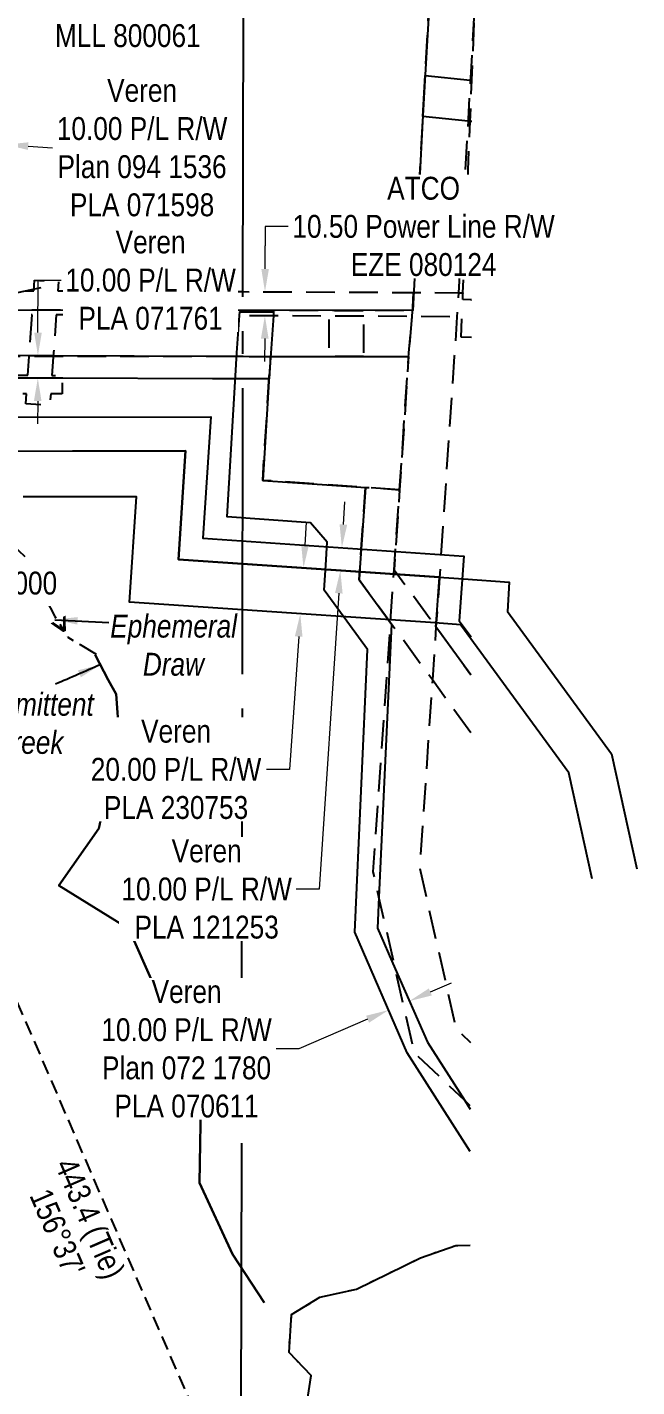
# Model space of a CAD drawing. Extents: x 487965 to 496519, y 6039746 to 6047500.
# Drawn here: x 492532 to 492798, y 6042626 to 6043221 of the extents above; entities that cross this region are included whole.
import ezdxf
from ezdxf.enums import TextEntityAlignment as Align

# ---------------------------------------------------------------- set-up
doc = ezdxf.new("R2010")
doc.units = 0
doc.header["$LTSCALE"] = 5
doc.header["$PDSIZE"] = 0.5
for name, pattern in [('foc-ACCESSROAD', [3.75, 2.5, -1.25]), ('foc-FLOWLINE', [3.75, 2.5, -1.25]), ('foc-QUARTERLINE', [33, 25, -3, 2, -3]), ('foc-TIELINE', [1.875, 1.25, -0.625]), ('foc-TOPO-ephemeral', [6.25, 3.125, -0.625, 0.625, -0.625, 0.625, -0.625]), ('foc-WHEELTRACKS', [2, 0.4, -1.6])]:
    doc.linetypes.add(name, pattern=pattern)
doc.layers.get('Defpoints').update_dxf_attribs({"color": 9})
for name, color, linetype in [('AS-FENCE', 48, 'foc-FENCE'), ('AS-UNDERLAY-H', 141, 'Continuous'), ('C-RW', 13, 'Continuous'), ('F-AR', 190, 'foc-ACCESSROAD'), ('F-EZE', 190, 'foc-FLOWLINE'), ('F-RW', 190, 'Continuous'), ('F-WS', 190, 'foc-ACCESSROAD'), ('L-BD', 7, 'Continuous'), ('L-QSEC', 8, 'foc-QUARTERLINE'), ('L-TIE', 7, 'foc-TIELINE'), ('T-DRAW', 143, 'foc-TOPO-ephemeral'), ('T-WATER', 160, 'Continuous'), ('T-WATER-P3', 160, 'foc-WHEELTRACKS'), ('T-WATER-T', 170, 'Continuous')]:
    doc.layers.add(name, color=color, linetype=linetype)
for name, color, linetype, lineweight in [('C-RW-T', 13, 'Continuous', 9), ('F-EZE-T', 190, 'Continuous', 9), ('F-WS-T', 190, 'Continuous', 9), ('P-CHAINAGE-T', 201, 'Continuous', 18)]:
    doc.layers.add(name, color=color, linetype=linetype, lineweight=lineweight)
doc.styles.add('80CG', font='ARIALN.TTF', dxfattribs={"height": 10})
doc.styles.add('80L', font='ARIALN.TTF', dxfattribs={"height": 10})
doc.styles.add('foc-LtypeFont', font='ARIALN.TTF', dxfattribs={"height": 7.35})
doc.linetypes.add('foc-FENCE', pattern='A,10,-1,["X",foc-LtypeFont,S=0.2,R=0,X=-0.625,Y=-0.75],-1.24', length=12.24)
doc.linetypes.add('foc-TOPO-flowdirection-NOLINE', pattern='A,0,[">",foc-LtypeFont,S=0.3,R=0,X=0,Y=-0.945],-20,[">",foc-LtypeFont,S=0.3,R=0,X=0,Y=-0.945],0', length=20)
doc.dimstyles.new('Compass 5 000', dxfattribs={"dimscale": 5, "dimtxt": 9, "dimasz": 2, "dimexe": 0.2, "dimexo": 0.0625, "dimgap": 0.5, "dimtad": 0, "dimtih": 1, "dimtoh": 1, "dimzin": 0, "dimdsep": 46, "dimtxsty": '80CG', "dimcen": 0.1, "dimse1": 1, "dimse2": 1, "dimclrd": 256, "dimclrt": 256, "dimaunit": 1, "dimadec": 4, "dimazin": 0, "dimtfac": 0.06, "dimtofl": 0, "dimtmove": 0, "dimatfit": 1, "dimfxl": 0.2, "dimtolj": 1, "dimtzin": 0, "dimlwd": -1, "dimarcsym": 0})

# ---------------------------------------------------------------- blocks, each defined once
blk = doc.blocks.new('*D50')
at = {"layer": 'C-RW-T', "transparency": 16777216}
for p, q in [((492669.67, 6043003.3), (492670.34, 6043013.28)), ((492667.66, 6042973.27), (492659.01, 6042843.97)), ((492659.01, 6042843.97), (492649.01, 6042843.97))]:
    blk.add_line(p, q, dxfattribs=at)
for points in [[(492668, 6043003.41), (492671.33, 6043003.19), (492669, 6042993.32)], [(492666, 6042973.38), (492669.32, 6042973.16), (492668.33, 6042983.25)]]:
    blk.add_solid(points, dxfattribs=at)
at = {"layer": 'Defpoints', "color": 0, "transparency": 16777216}
for p in [(492645.73, 6042994.88), (492645.06, 6042984.8), (492668.33, 6042983.25)]:
    blk.add_point(p, dxfattribs=at)
at = {"layer": 'C-RW-T', "transparency": 16777216, "insert": (492609.92, 6042843.97), "char_height": 10, "attachment_point": 5, "style": '80CG', "bg_fill": 3, "box_fill_scale": 1.1, "bg_fill_color": 256, "bg_fill_true_color": 13158600, "bg_fill_transparency": 0}
blk.add_mtext('\\A1;Veren\\P10.00 P/L R/W\\PPLA 121253', dxfattribs=at)
blk = doc.blocks.new('*D51')
at = {"layer": 'C-RW-T', "transparency": 16777216}
for p, q in [((492502, 6043170.74), (492492.02, 6043171.41)), ((492531.99, 6043168.72), (492542.64, 6043168))]:
    blk.add_line(p, q, dxfattribs=at)
for points in [[(492502.11, 6043172.4), (492501.89, 6043169.08), (492511.98, 6043170.07)], [(492532.1, 6043170.38), (492531.88, 6043167.06), (492522.01, 6043169.39)]]:
    blk.add_solid(points, dxfattribs=at)
at = {"layer": 'Defpoints', "color": 0, "transparency": 16777216}
for p in [(492514.87, 6043212.89), (492524.9, 6043212.21), (492511.98, 6043170.07)]:
    blk.add_point(p, dxfattribs=at)
at = {"layer": 'C-RW-T', "transparency": 16777216, "insert": (492581.72, 6043168), "char_height": 10, "attachment_point": 5, "style": '80CG'}
blk.add_mtext('\\A1;Veren\\P10.00 P/L R/W\\PPlan 094 1536\\PPLA 071598', dxfattribs=at)
blk = doc.blocks.new('*D52')
at = {"layer": 'C-RW-T', "transparency": 16777216}
for p, q in [((492536.24, 6043087.23), (492536.34, 6043110.1)), ((492536.34, 6043110.1), (492546.34, 6043110.1)), ((492536.11, 6043057.27), (492536.07, 6043047.27))]:
    blk.add_line(p, q, dxfattribs=at)
for points in [[(492534.58, 6043087.24), (492537.91, 6043087.22), (492536.2, 6043077.23)], [(492534.45, 6043057.27), (492537.78, 6043057.26), (492536.16, 6043067.27)]]:
    blk.add_solid(points, dxfattribs=at)
at = {"layer": 'Defpoints', "color": 0, "transparency": 16777216}
for p in [(492520.37, 6043077.3), (492536.2, 6043077.23), (492520.32, 6043067.33)]:
    blk.add_point(p, dxfattribs=at)
at = {"layer": 'C-RW-T', "transparency": 16777216, "insert": (492585.43, 6043110.1), "char_height": 10, "attachment_point": 5, "style": '80CG', "bg_fill": 3, "box_fill_scale": 1.1, "bg_fill_color": 256, "bg_fill_true_color": 13158600, "bg_fill_transparency": 0}
blk.add_mtext('\\A1;Veren\\P10.00 P/L R/W\\PPLA 071761', dxfattribs=at)
blk = doc.blocks.new('*D53')
at = {"layer": 'Defpoints', "color": 0, "transparency": 16777216}
for p in [(492635.41, 6043105.07), (492710.99, 6043104.69), (492710.93, 6043094.2)]:
    blk.add_point(p, dxfattribs=at)
at = {"layer": 'F-EZE-T', "transparency": 16777216}
for p, q in [((492635.56, 6043133.57), (492635.51, 6043125.07)), ((492645.56, 6043133.57), (492635.56, 6043133.57)), ((492635.46, 6043115.07), (492635.51, 6043125.07)), ((492635.31, 6043084.58), (492635.26, 6043074.58))]:
    blk.add_line(p, q, dxfattribs=at)
for points in [[(492633.8, 6043115.08), (492637.13, 6043115.07), (492635.41, 6043105.07)], [(492633.64, 6043084.59), (492636.98, 6043084.57), (492635.36, 6043094.58)]]:
    blk.add_solid(points, dxfattribs=at)
at = {"layer": 'F-EZE-T', "transparency": 16777216, "insert": (492704.7, 6043133.57), "char_height": 10, "attachment_point": 5, "style": '80CG', "bg_fill": 3, "box_fill_scale": 1.1, "bg_fill_color": 256, "bg_fill_true_color": 13158600, "bg_fill_transparency": 0}
blk.add_mtext('\\A1;ATCO\\P10.50 Power Line R/W\\PEZE 080124', dxfattribs=at)
blk = doc.blocks.new('*D58')
at = {"layer": 'C-RW-T', "transparency": 16777216}
for p, q in [((492652.91, 6042994.35), (492653.61, 6043004.33)), ((492650.13, 6042954.35), (492646.1, 6042896.26)), ((492646.1, 6042896.26), (492636.1, 6042896.26))]:
    blk.add_line(p, q, dxfattribs=at)
for points in [[(492651.25, 6042994.47), (492654.58, 6042994.24), (492652.22, 6042984.38)], [(492648.47, 6042954.46), (492651.8, 6042954.23), (492650.83, 6042964.32)]]:
    blk.add_solid(points, dxfattribs=at)
at = {"layer": 'Defpoints', "color": 0, "transparency": 16777216}
for p in [(492620.64, 6042986.57), (492619.25, 6042966.52), (492650.83, 6042964.32)]:
    blk.add_point(p, dxfattribs=at)
at = {"layer": 'C-RW-T', "transparency": 16777216, "insert": (492596.56, 6042896.26), "char_height": 10, "attachment_point": 5, "style": '80CG', "bg_fill": 3, "box_fill_scale": 1.1, "bg_fill_color": 256, "bg_fill_true_color": 13158600, "bg_fill_transparency": 0}
blk.add_mtext('\\A1;Veren\\P20.00 P/L R/W\\PPLA 230753', dxfattribs=at)
blk = doc.blocks.new('*D64')
at = {"layer": 'C-RW-T', "transparency": 16777216}
for p, q in [((492707.67, 6042799.03), (492716.84, 6042803.01)), ((492680.21, 6042787.12), (492650.24, 6042774.12)), ((492650.24, 6042774.12), (492640.24, 6042774.12))]:
    blk.add_line(p, q, dxfattribs=at)
for points in [[(492707, 6042800.56), (492708.33, 6042797.5), (492698.49, 6042795.05)], [(492679.55, 6042788.65), (492680.88, 6042785.59), (492689.39, 6042791.1)]]:
    blk.add_solid(points, dxfattribs=at)
at = {"layer": 'Defpoints', "color": 0, "transparency": 16777216}
for p in [(492689.21, 6042791.51), (492689.39, 6042791.1), (492698.32, 6042795.46)]:
    blk.add_point(p, dxfattribs=at)
at = {"layer": 'C-RW-T', "transparency": 16777216, "insert": (492601.15, 6042774.12), "char_height": 10, "attachment_point": 5, "style": '80CG', "bg_fill": 3, "box_fill_scale": 1.1, "bg_fill_color": 256, "bg_fill_true_color": 13158600, "bg_fill_transparency": 0}
blk.add_mtext('\\A1;Veren\\P10.00 P/L R/W\\PPlan 072 1780\\PPLA 070611', dxfattribs=at)

msp = doc.modelspace()

# ---------------------------------------------------------------- hatches: boundary and pattern name
at = {"layer": 'AS-UNDERLAY-H'}
h = msp.add_hatch(color=256, dxfattribs=at)
h.dxf.hatch_style = 1
h.paths.add_polyline_path([(492533.135, 6042984.619), (492545.298, 6042984.619), (492545.298, 6042971.738), (492533.135, 6042971.738)])
at = {"layer": 'T-DRAW', "linetype": 'foc-TOPO-flowdirection-NOLINE'}
h = msp.add_hatch(color=256, dxfattribs=at)
h.dxf.hatch_style = 1
h.paths.add_polyline_path([(492548.427, 6042956.866), (492548.337, 6042963.573), (492547.145, 6042962.944), (492547.214, 6042957.775), (492542.929, 6042960.721), (492541.731, 6042960.089), (492547.291, 6042956.267)])

# ---------------------------------------------------------------- linework, layer by layer
at = {"layer": 'AS-FENCE', "flags": 128}
msp.add_lwpolyline([(492537.545, 6043106.843), (492520.299, 6043103.125), (492506.357, 6043098.43), (492498.067, 6043098.058), (492480.711, 6043098.028), (492459.023, 6043098.393), (492432.145, 6043098.754), (492412.563, 6043099.134), (492385.198, 6043099.816), (492369.422, 6043099.946), (492355.017, 6043100.132), (492337.904, 6043100.25), (492330.504, 6043100.277), (492316.538, 6043100.29), (492299.939, 6043100.295), (492280.547, 6043100.534), (492257.199, 6043100.864), (492249.26, 6043100.572)], dxfattribs=at)
at = {"layer": 'AS-UNDERLAY-H'}
msp.add_lwpolyline([(492533.135, 6042984.619), (492545.298, 6042984.619), (492545.298, 6042971.738), (492533.135, 6042971.738)], close=True, dxfattribs=at)
at = {"layer": 'C-RW'}
for points in [[(492725.079, 6042729.361), (492697.506, 6042772.391), (492674.619, 6042825.147), (492680.235, 6042948.655), (492668.45, 6042964.826), (492661.244, 6042974.714), (492661.955, 6042985.512), (492662.625, 6042995.648), (492655.241, 6043004.135), (492618.826, 6043006.639), (492622.456, 6043068.303), (492623.126, 6043078.323), (492624.208, 6043094.627), (492624.36, 6043096.347), (492625.642, 6043096.343), (492639.183, 6043096.282), (492639.066, 6043094.554), (492637.972, 6043078.281), (492637.289, 6043068.261), (492634.425, 6043022.637), (492660.324, 6043020.843), (492679.254, 6043019.561), (492677.564, 6042994.566), (492676.883, 6042984.507), (492676.524, 6042979.177), (492688.026, 6042963.466), (492690.247, 6042960.432), (492690.756, 6042959.736), (492685.204, 6042840.504), (492684.569, 6042826.875), (492692.31, 6042809.187), (492706.341, 6042777.122), (492722.689, 6042751.611), (492725.108, 6042747.836)], [(492725.399, 6042937.677), (492710.109, 6042958.615), (492710.342, 6042961.917), (492711.638, 6042980.292), (492597.569, 6042988.064), (492600.695, 6043035.509), (492501.584, 6043035.235), (492481.406, 6043035.212), (492478.727, 6043035.209), (492448.766, 6043035.176), (492448.8, 6043050.291), (492478.742, 6043050.3), (492482.735, 6043050.301), (492502.919, 6043050.306), (492611.688, 6043050.339), (492608.197, 6042997.352), (492722.273, 6042989.508), (492720.3, 6042961.224), (492725.424, 6042954.251)], [(492502.879, 6043035.453), (492600.695, 6043035.509), (492597.569, 6042988.064), (492692.212, 6042981.673), (492722.205, 6042979.541), (492742.145, 6042978.123), (492741.321, 6042965.273), (492786.732, 6042903.174), (492797.853, 6042852.779)], [(492778.333, 6042848.472), (492768.117, 6042894.765), (492720.909, 6042959.322), (492720.924, 6042959.563), (492707.716, 6042960.464), (492688.101, 6042961.801), (492668.609, 6042963.131), (492655.568, 6042964.02), (492576.21, 6042969.432), (492579.245, 6043015.507), (492529.716, 6043015.479)]]:
    msp.add_lwpolyline(points, dxfattribs=at)
msp.add_lwpolyline([(492637.873, 6043076.826), (492637.214, 6043066.974), (492625.829, 6043067.001), (492622.687, 6043067.015), (492612.54, 6043067.04), (492547.045, 6043067.237), (492542.58, 6043067.25), (492532.062, 6043067.277), (492514.704, 6043067.324), (492515.486, 6043077.286), (492516.752, 6043077.288), (492532.797, 6043077.219), (492543.315, 6043077.179), (492613.314, 6043076.917), (492623.407, 6043076.882), (492625.896, 6043076.862), (492637.873, 6043076.826)], close=True, dxfattribs=at)
at = {"layer": 'F-AR', "flags": 128}
for points in [[(492725.11, 6042749.324), (492722.689, 6042751.611), (492700.649, 6042772.431), (492692.31, 6042809.187), (492685.204, 6042840.504), (492682.686, 6042851.602), (492690.247, 6042960.432), (492690.444, 6042963.299), (492691.845, 6042983.587), (492692.523, 6042993.481), (492694.215, 6043018.552), (492698.311, 6043078.362), (492699.909, 6043096.244), (492700.019, 6043098.405), (492700.345, 6043104.739), (492704.41, 6043181.626), (492705.412, 6043199.607), (492708.095, 6043247.087), (492708.434, 6043253.072), (492715.539, 6043377.037), (492714.153, 6043392.764), (492713.504, 6043400.123), (492706.478, 6043422.435), (492688.04, 6043476.763)], [(492730.962, 6043302.039), (492725.167, 6043198.517), (492725.115, 6043197.578), (492724.161, 6043180.537), (492724.109, 6043179.599), (492719.915, 6043104.653), (492719.492, 6043097.097), (492719.293, 6043094.16), (492718.124, 6043076.913), (492714.073, 6043017.124), (492712.42, 6042992.039), (492711.761, 6042982.042), (492710.342, 6042961.917), (492710.109, 6042958.615), (492708.535, 6042935.385), (492702.963, 6042853.182), (492718.919, 6042782.855), (492725.152, 6042776.967)], [(492725.36, 6042912.34), (492708.535, 6042935.385), (492690.756, 6042959.736), (492690.247, 6042960.432), (492688.026, 6042963.466), (492676.524, 6042979.177), (492676.883, 6042984.507), (492677.564, 6042994.566), (492679.254, 6043019.561), (492694.215, 6043018.552), (492692.523, 6042993.481), (492691.845, 6042983.587), (492707.551, 6042962.113), (492710.109, 6042958.615), (492725.399, 6042937.677)]]:
    msp.add_lwpolyline(points, dxfattribs=at)
msp.add_lwpolyline([(491334.708, 6043078.627), (492192.786, 6043077.416), (492326.168, 6043077.228), (492698.167, 6043076.749), (492699.964, 6043096.853), (492326.194, 6043097.335), (492192.814, 6043097.523), (491334.682, 6043098.733)], close=True, dxfattribs=at)
at = {"layer": 'F-EZE', "flags": 128}
for points in [[(492725.65, 6043101.467), (492721.778, 6043101.63), (492721.904, 6043104.644), (492725.041, 6043179.502), (492725.795, 6043197.508), (492730.175, 6043302.039)], [(492725.624, 6043085.096), (492721.113, 6043085.28), (492721.473, 6043094.149), (492719.293, 6043094.16), (492699.259, 6043094.253), (492678.252, 6043094.362), (492663.236, 6043094.434), (492639.066, 6043094.554), (492625.64, 6043094.619), (492624.208, 6043094.627), (492614.182, 6043094.675), (492544.159, 6043095.018), (492543.033, 6043078.542), (492542.35, 6043068.537), (492546.815, 6043068.525), (492546.803, 6043060.407), (492541.794, 6043060.412), (492541.456, 6043055.442), (492530.985, 6043056.156), (492531.277, 6043060.426), (492503.819, 6043060.462), (492483.632, 6043060.488), (492478.755, 6043060.495), (492450.87, 6043060.532), (492448.795, 6043060.535), (492448.444, 6043060.536), (492435.786, 6043060.552), (492435.791, 6043064.552), (492435.796, 6043068.685), (492448.456, 6043068.682), (492448.807, 6043068.654), (492478.768, 6043068.633), (492484.35, 6043068.63), (492504.542, 6043068.616), (492514.473, 6043068.61), (492531.832, 6043068.565), (492532.515, 6043078.572), (492533.641, 6043095.038), (492524.74, 6043095.053), (492524.746, 6043098.719), (492524.758, 6043105.547), (492534.358, 6043105.531), (492534.677, 6043110.2), (492545.147, 6043109.485), (492544.876, 6043105.512), (492625.656, 6043105.115), (492699.985, 6043104.741), (492719.915, 6043104.653), (492721.904, 6043104.644), (492721.778, 6043101.63), (492725.65, 6043101.467)]]:
    msp.add_lwpolyline(points, dxfattribs=at)
at = {"layer": 'F-RW', "flags": 128}
msp.add_lwpolyline([(492700.23, 6043102.562), (492699.964, 6043096.853), (492517.076, 6043097.088), (492517.7, 6043106.309), (492525.615, 6043223.446), (492526.624, 6043238.391), (492529.485, 6043280.729), (492531.129, 6043305.054), (492532.813, 6043329.98), (492534.825, 6043359.768), (492536.921, 6043390.789), (492537.574, 6043400.446), (492626.262, 6043400.283), (492713.504, 6043400.123), (492714.307, 6043390.589), (492715.507, 6043377.038), (492708.311, 6043250.91), (492707.973, 6043244.925), (492705.291, 6043197.464), (492704.29, 6043179.483), (492700.23, 6043102.562)], close=True, dxfattribs=at)
at = {"layer": 'F-RW'}
msp.add_lwpolyline([(492725.769, 6043179.427), (492725.041, 6043179.502), (492724.109, 6043179.599), (492704.41, 6043181.626), (492705.412, 6043199.607), (492725.115, 6043197.578), (492725.795, 6043197.508), (492725.797, 6043197.508)], dxfattribs=at)
at = {"layer": 'F-WS', "flags": 128}
for points in [[(492678.514, 6043076.774), (492663.465, 6043076.793), (492663.458, 6043091.841), (492663.494, 6043096.9), (492678.537, 6043096.88), (492678.474, 6043091.754), (492678.514, 6043076.774)], [(492694.215, 6043018.552), (492679.254, 6043019.561), (492660.324, 6043020.843), (492634.425, 6043022.637), (492637.289, 6043068.261), (492637.873, 6043076.826), (492698.167, 6043076.749), (492694.215, 6043018.552)]]:
    msp.add_lwpolyline(points, close=True, dxfattribs=at)
at = {"layer": 'L-QSEC'}
msp.add_line((492626.095, 6043392.897), (492624.861, 6042588.808), dxfattribs=at)
at = {"layer": 'T-DRAW', "flags": 128}
msp.add_lwpolyline([(492519.592, 6043000.629), (492524.991, 6042994.629), (492537.208, 6042982.895), (492539.719, 6042970.654), (492543.59, 6042963.131), (492549.3, 6042954.144), (492554.607, 6042950.921), (492561.644, 6042946.647)], dxfattribs=at)
at = {"layer": 'T-WATER', "flags": 128}
msp.add_lwpolyline([(492635.064, 6042663.352), (492621.274, 6042684.426), (492606.773, 6042715.665), (492607.57, 6042758.494), (492618.938, 6042769.759), (492586.789, 6042801.952), (492575.915, 6042826.651), (492545.388, 6042845.574), (492562.882, 6042870.473), (492571.68, 6042911.11), (492570.353, 6042929.193), (492566.923, 6042935.449), (492561.242, 6042946.337)], dxfattribs=at)
at = {"layer": 'T-WATER', "linetype": 'foc-TOPO-flowdirection-NOLINE', "flags": 128}
msp.add_lwpolyline([(492561.242, 6042946.337), (492566.923, 6042935.449), (492570.353, 6042929.193), (492571.68, 6042911.11), (492562.882, 6042870.473), (492545.388, 6042845.574), (492575.915, 6042826.651), (492586.789, 6042801.952), (492618.938, 6042769.759), (492607.57, 6042758.494), (492606.773, 6042715.665), (492621.274, 6042684.426), (492635.064, 6042663.352)], dxfattribs=at)
at = {"layer": 'T-WATER-P3', "flags": 128}
msp.add_lwpolyline([(492392.318, 6042501.857), (492410.612, 6042521.698), (492418.052, 6042535.743), (492428.141, 6042546.334), (492475.266, 6042581.085), (492511.84, 6042584.297), (492526.502, 6042589.751), (492538.103, 6042598.907), (492555.13, 6042601.398), (492574.782, 6042599.895), (492591.295, 6042596.096), (492605.916, 6042600.347), (492642.945, 6042602.824), (492652.786, 6042613.184), (492655.562, 6042631.41), (492645.927, 6042641.465), (492646.964, 6042658.007), (492659.355, 6042665.579), (492675.335, 6042669.185), (492703.308, 6042682.836), (492718.75, 6042688.262), (492725.017, 6042688.42)], dxfattribs=at)
at = {"layer": 'T-WATER-P3', "linetype": 'foc-TOPO-flowdirection-NOLINE', "flags": 128}
msp.add_lwpolyline([(492392.318, 6042501.857), (492410.612, 6042521.698), (492418.052, 6042535.743), (492428.141, 6042546.334), (492475.266, 6042581.085), (492511.84, 6042584.297), (492526.502, 6042589.751), (492538.103, 6042598.907), (492555.13, 6042601.398), (492574.782, 6042599.895), (492591.295, 6042596.096), (492605.916, 6042600.347), (492642.945, 6042602.824), (492652.786, 6042613.184), (492655.562, 6042631.41), (492645.927, 6042641.465), (492646.964, 6042658.007), (492659.355, 6042665.579), (492675.335, 6042669.185), (492703.308, 6042682.836), (492718.75, 6042688.262), (492725.017, 6042688.42)], dxfattribs=at)

# ---------------------------------------------------------------- texts
at = {"layer": 'F-WS-T', "insert": (492524.702, 6043272.012), "char_height": 9.99481, "attachment_point": 1, "style": '80L'}
msp.add_mtext_dynamic_manual_height_columns('\\pi34.20074;CNRL\\P\\pi8.73647;Treatment Plant\\P\\pi13.08619;Plan 802 3164\\P\\pi18.94604;MLL 800061', width=98.58362, gutter_width=49.974, heights=[0], dxfattribs=at)
at = {"layer": 'L-BD', "style": '80L'}
for s, height, p in [('443.4 (Tie)', 9.99479, (492557.875, 6042699.575)), ("156°37'", 9.9948, (492544.803, 6042693.921))]:
    msp.add_text(s, height=height, rotation=293.3904, dxfattribs=at).set_placement(p, align=Align.MIDDLE)

# ---------------------------------------------------------------- dimensions: what is measured, and where the dimension line sits
at = {"layer": 'C-RW-T'}
dim = msp.add_linear_dim(base=(492511.979, 6043170.068), p1=(492524.899, 6043212.211), p2=(492514.867, 6043212.888), angle=176.141624, text='Veren\\P10.00 P/L R/W\\PPlan 094 1536\\PPLA 071598', dimstyle='Compass 5 000', dxfattribs=at)
dim.commit()
dim.dimension.update_dxf_attribs({"geometry": '*D51', "text_midpoint": (492581.724, 6043168.001), "dimtype": 161})

# ---------------------------------------------------------------- next in the draw order: texts
at = {"layer": 'P-CHAINAGE-T', "insert": (492528.553, 6042982.749), "char_height": 9.9948, "width": 32.3596, "attachment_point": 2, "rotation": 359.889434, "style": '80L', "bg_fill": 2}
msp.add_mtext('2+000', dxfattribs=at)

# ---------------------------------------------------------------- next in the draw order: dimensions: what is measured, and where the dimension line sits
at = {"layer": 'C-RW-T'}
dim = msp.add_linear_dim(base=(492536.199, 6043077.23), p1=(492520.322, 6043067.335), p2=(492520.365, 6043077.299), angle=89.752916, text='Veren\\P10.00 P/L R/W\\PPLA 071761', dimstyle='Compass 5 000', override={"dimtfill": 1}, dxfattribs=at)
dim.commit()
dim.dimension.update_dxf_attribs({"geometry": '*D52', "text_midpoint": (492585.426, 6043110.095), "dimtype": 161})
at = {"layer": 'F-EZE-T'}
dim = msp.add_linear_dim(base=(492635.413, 6043105.074), p1=(492710.934, 6043094.2), p2=(492710.987, 6043104.693), angle=89.71118, text='ATCO\\P10.50 Power Line R/W\\PEZE 080124', dimstyle='Compass 5 000', override={"dimtmove": 1, "dimtfill": 1}, dxfattribs=at)
dim.commit()
dim.dimension.update_dxf_attribs({"geometry": '*D53', "text_midpoint": (492661.539, 6043133.571), "dimtype": 161})

# ---------------------------------------------------------------- next in the draw order: linework, layer by layer
at = {"layer": 'L-TIE', "flags": 128}
msp.add_lwpolyline([(492448.899, 6042975.437), (492624.833, 6042568.691)], dxfattribs=at)

# ---------------------------------------------------------------- next in the draw order: dimensions: what is measured, and where the dimension line sits
at = {"layer": 'C-RW-T'}
dim = msp.add_linear_dim(base=(492650.827, 6042964.323), p1=(492620.641, 6042986.57), p2=(492619.248, 6042966.517), angle=266.026452, text='Veren\\P20.00 P/L R/W\\PPLA 230753', dimstyle='Compass 5 000', override={"dimtfill": 1}, dxfattribs=at)
dim.commit()
dim.dimension.update_dxf_attribs({"geometry": '*D58', "text_midpoint": (492596.559, 6042896.26), "dimtype": 161})

# ---------------------------------------------------------------- next in the draw order: texts
at = {"layer": 'T-WATER-T', "insert": (492502.972, 6042929.772), "char_height": 10, "attachment_point": 1, "style": '80L'}
msp.add_mtext_dynamic_manual_height_columns('\\pi0.32626;{\\fArial Narrow|b0|i1|c0|p34;Intermittent\\P\\pi13.86651;Creek}', width=57.8558, gutter_width=50, heights=[0], dxfattribs=at)

# ---------------------------------------------------------------- next in the draw order: dimensions: what is measured, and where the dimension line sits
at = {"layer": 'C-RW-T'}
dim = msp.add_linear_dim(base=(492668.326, 6042983.245), p1=(492645.73, 6042994.88), p2=(492645.056, 6042984.802), angle=266.172539, text='Veren\\P10.00 P/L R/W\\PPLA 121253', dimstyle='Compass 5 000', override={"dimtfill": 1}, dxfattribs=at)
dim.commit()
dim.dimension.update_dxf_attribs({"geometry": '*D50', "text_midpoint": (492609.922, 6042843.968), "dimtype": 161})

# ---------------------------------------------------------------- next in the draw order: leaders
at = {"layer": 'T-WATER-T', "path_type": 1}
for points in [[(492543.551, 6042961.734), (492567.241, 6042960.571)], [(492563.478, 6042942.051), (492543.911, 6042933.537)]]:
    msp.add_leader(points, dimstyle='Compass 5 000', override={"dimgap": 0.5, "dimtad": 0}, dxfattribs=at)

# ---------------------------------------------------------------- next in the draw order: texts
at = {"layer": 'T-WATER-T', "insert": (492567.468, 6042963.929), "char_height": 10, "attachment_point": 1, "style": '80L'}
msp.add_mtext_dynamic_manual_height_columns('\\pi0.32626;{\\fArial Narrow|b0|i1|c0|p34;Ephemeral \\P\\pi14.59297;Draw}', width=55.97995, gutter_width=50, heights=[0], dxfattribs=at)

# ---------------------------------------------------------------- next in the draw order: dimensions: what is measured, and where the dimension line sits
at = {"layer": 'C-RW-T', "color": 4}
dim = msp.add_linear_dim(base=(492689.388, 6042791.103), p1=(492698.315, 6042795.463), p2=(492689.21, 6042791.513), angle=203.451592, text='Veren\\P10.00 P/L R/W\\PPlan 072 1780\\PPLA 070611', dimstyle='Compass 5 000', override={"dimtfill": 1}, dxfattribs=at)
dim.commit()
dim.dimension.update_dxf_attribs({"geometry": '*D64', "text_midpoint": (492601.153, 6042774.12), "dimtype": 161})

doc.saveas('drawing.dxf')
